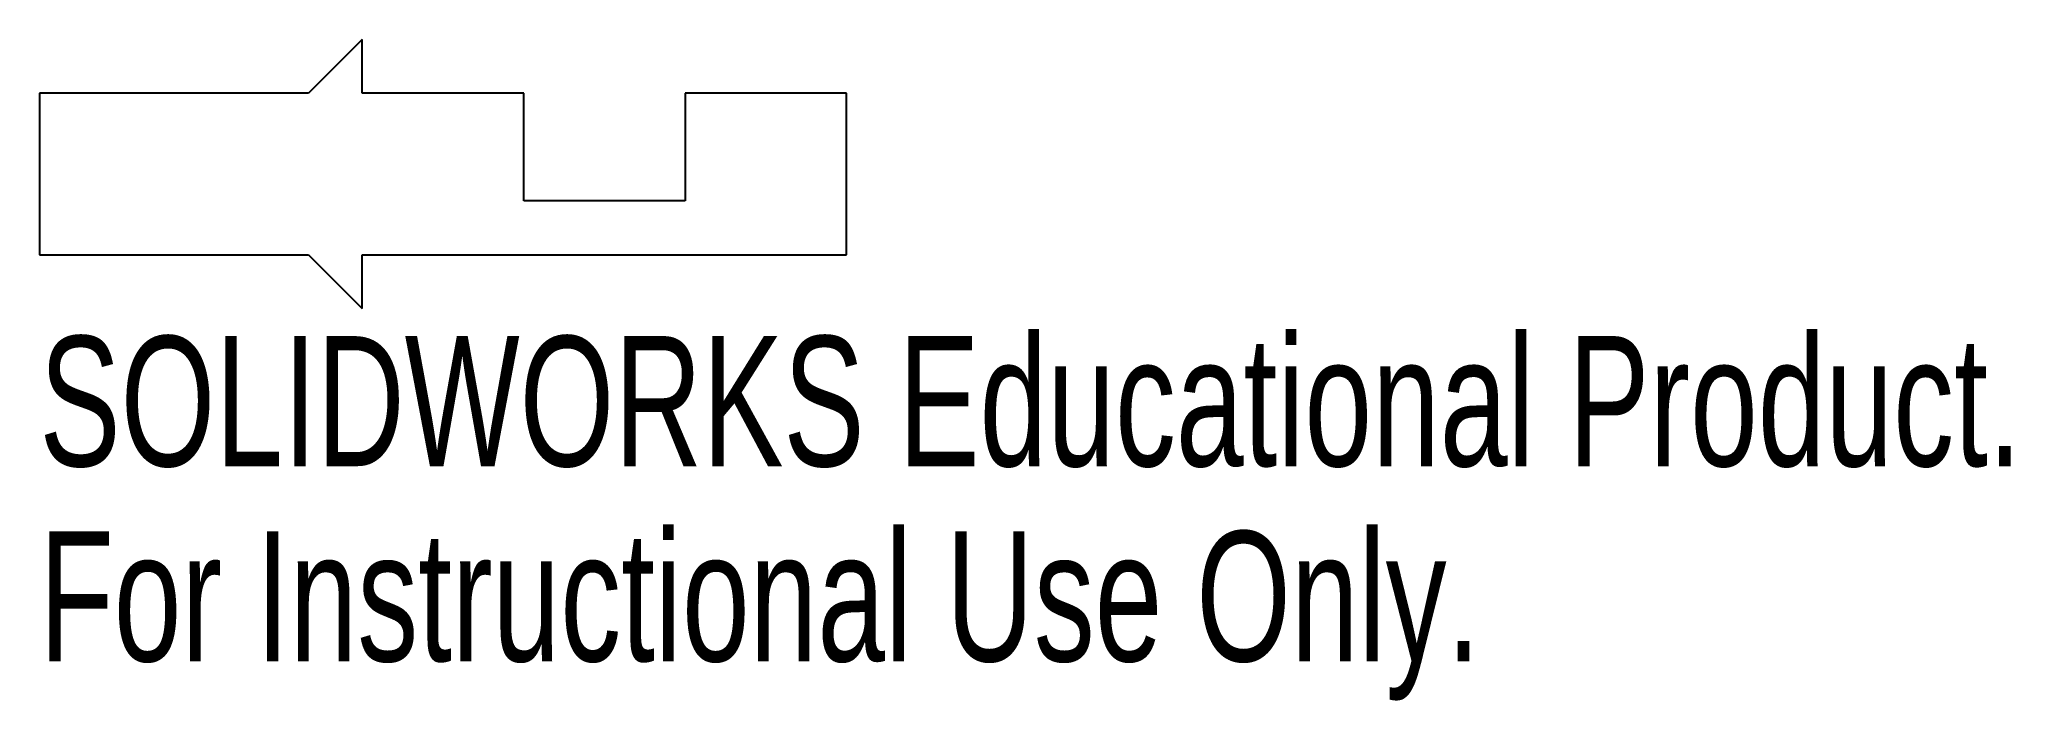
# Model space of a CAD drawing. Header units: millimetres. Extents: x -30 to 43.3, y -16.6 to 8.
import ezdxf

# ---------------------------------------------------------------- set-up
doc = ezdxf.new("R2010")
doc.units = ezdxf.units.MM
doc.styles.add('SLDTEXTSTYLE0', font='TXT', dxfattribs={"width": 0.7})

msp = doc.modelspace()

# ---------------------------------------------------------------- linework, layer by layer
at = {"color": 7, "linetype": 'Continuous', "lineweight": 25}
for p, q in [((-18, 8), (-20, 6)), ((-18, 6), (-18, 8)), ((-30, 6), (-30, 0)), ((-20, 6), (-30, 6)), ((-12, 6), (-18, 6)), ((-12, 2), (-12, 6)), ((-6, 6), (-6, 2)), ((0, 6), (-6, 6)), ((0, 0), (0, 6)), ((-6, 2), (-12, 2)), ((-30, 0), (-20, 0)), ((-20, 0), (-18, -2)), ((-18, 0), (0, 0)), ((-18, -2), (-18, 0))]:
    msp.add_line(p, q, dxfattribs=at)

# ---------------------------------------------------------------- texts
at = {"color": 7, "linetype": 'Continuous', "char_height": 4.83362, "attachment_point": 1, "style": 'SLDTEXTSTYLE0'}
for s, insert in [('SOLIDWORKS Educational Product.', (-30, -3.02)), ('For Instructional Use Only.', (-30, -10.27))]:
    msp.add_mtext(s, dxfattribs=dict(at, insert=insert))

doc.saveas('drawing.dxf')
